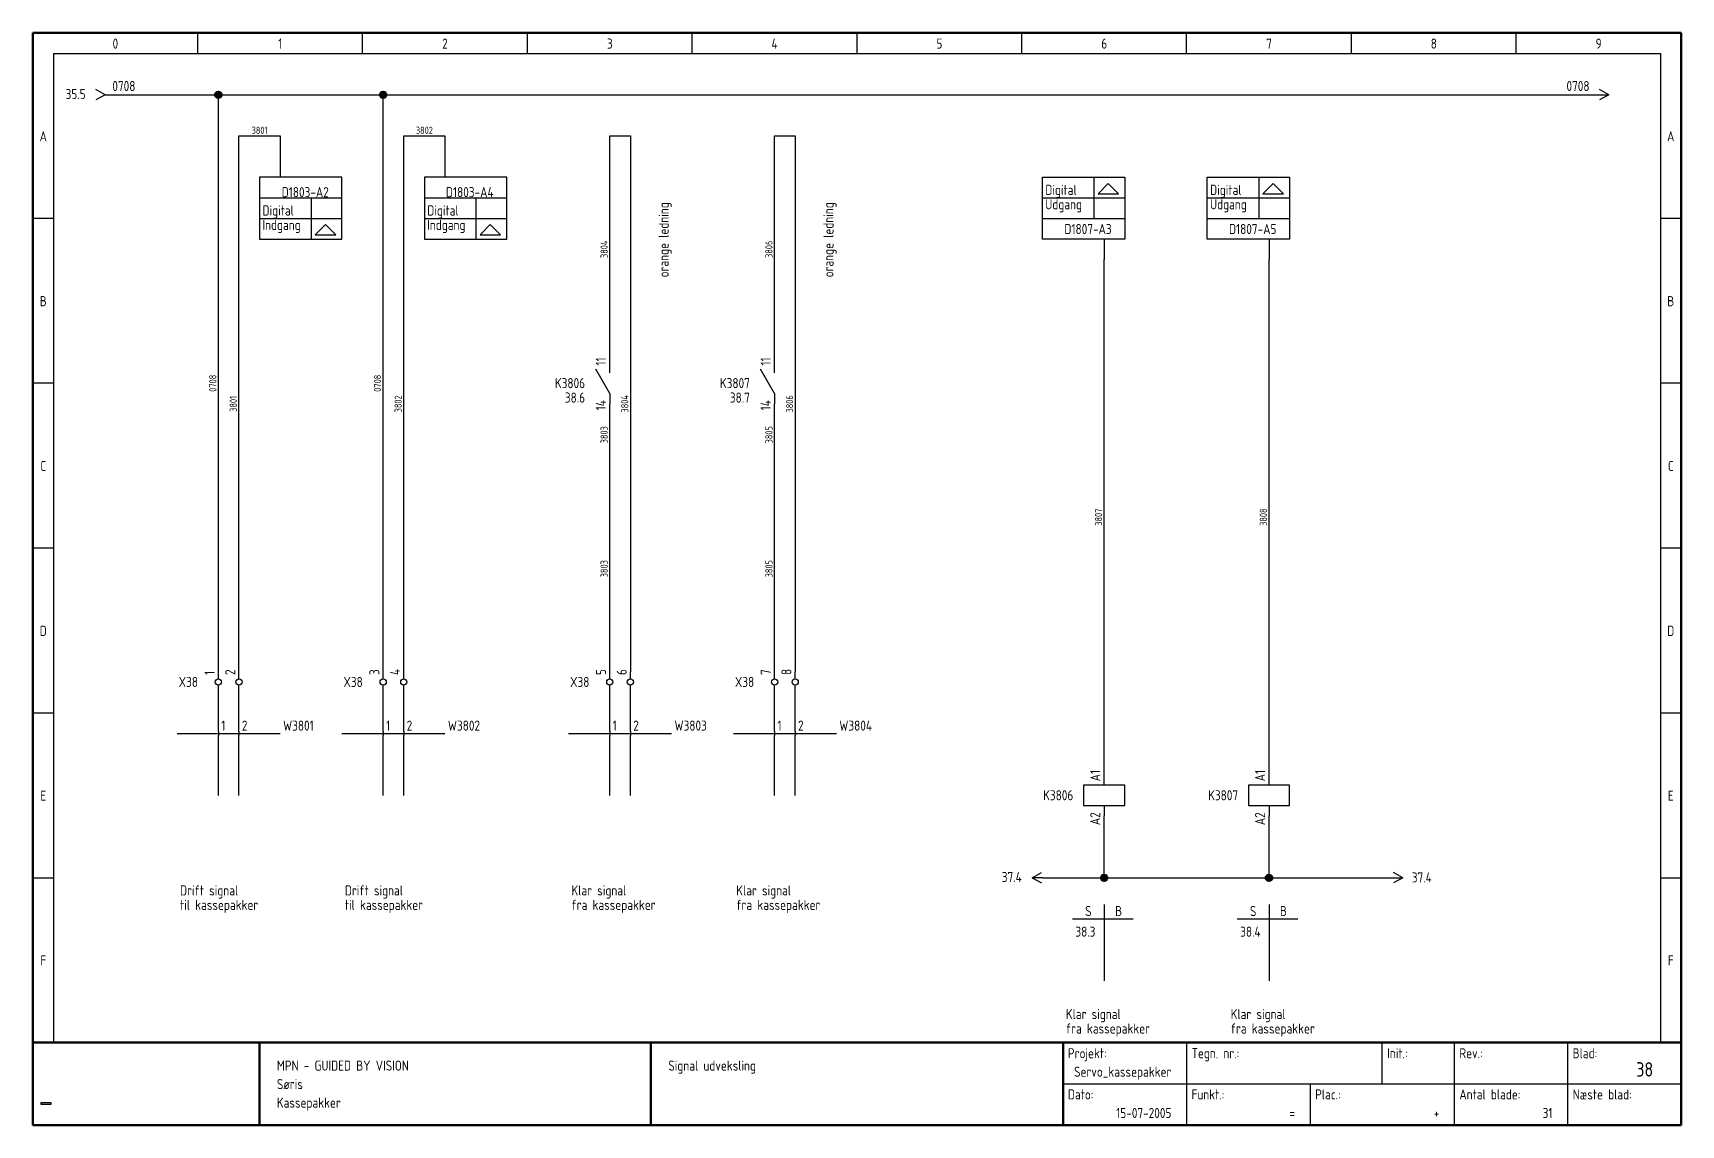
# Model space of a CAD drawing. Header units: millimetres. Extents: x 10 to 410, y 10 to 275.
import ezdxf
from ezdxf.enums import TextEntityAlignment as Align

# ---------------------------------------------------------------- set-up
doc = ezdxf.new("R2010")
doc.units = ezdxf.units.MM
doc.linetypes.add('Caddy_Solid', pattern=[0])
doc.layers.add('2', color=7, linetype='Continuous')
doc.styles.add('Caddy_Vectorfont1p', font='isocp___.ttf', dxfattribs={"width": 0.9})
picture_1 = doc.add_image_def('image1.bmp', size_in_pixel=(51, 10))

# ---------------------------------------------------------------- blocks, each defined once
blk = doc.blocks.new('Blk1')
at = {"linetype": 'Caddy_Solid', "lineweight": 50}
for p, q in [((10, 10), (10, 275)), ((10, 275), (410, 275)), ((410, 275), (410, 10)), ((10, 30), (410, 30)), ((65, 30), (65, 10)), ((160, 30), (160, 10)), ((260, 30), (260, 10)), ((410, 10), (10, 10))]:
    blk.add_line(p, q, dxfattribs=at)
at = {"linetype": 'Caddy_Solid', "lineweight": 25}
for p, q in [((50, 270), (50, 275)), ((90, 270), (90, 275)), ((130, 270), (130, 275)), ((170, 270), (170, 275)), ((210, 270), (210, 275)), ((250, 270), (250, 275)), ((290, 270), (290, 275)), ((330, 270), (330, 275)), ((370, 270), (370, 275)), ((15, 270), (15, 30)), ((15, 270), (405, 270)), ((405, 270), (405, 30)), ((15, 230), (10, 230)), ((410, 230), (405, 230)), ((15, 190), (10, 190)), ((410, 190), (405, 190)), ((15, 150), (10, 150)), ((410, 150), (405, 150)), ((10, 110), (15, 110)), ((405, 110), (410, 110)), ((10, 70), (15, 70)), ((405, 70), (410, 70)), ((10, 30), (15, 30)), ((290, 30), (290, 10)), ((337.5, 20), (337.5, 30)), ((355, 20), (355, 30)), ((382.5, 20), (382.5, 30)), ((405, 30), (410, 30)), ((260, 20), (410, 20)), ((320, 20), (320, 10)), ((355, 10), (355, 20)), ((382.5, 10), (382.5, 20))]:
    blk.add_line(p, q, dxfattribs=at)
at = {"lineweight": 25, "style": 'Caddy_Vectorfont1p', "width": 0.9}
for s, p in [('0', (30, 271.2)), ('1', (70, 271.2)), ('2', (110, 271.2)), ('3', (150, 271.2)), ('4', (190, 271.2)), ('5', (230, 271.2)), ('6', (270, 271.2)), ('7', (310, 271.2)), ('8', (350, 271.2)), ('9', (390, 271.2)), ('A', (12.5, 248.7)), ('A', (407.5, 248.7)), ('B', (12.5, 208.7)), ('B', (407.5, 208.7)), ('C', (12.5, 168.7)), ('C', (407.5, 168.7)), ('D', (12.5, 128.7)), ('D', (407.5, 128.7)), ('E', (12.5, 88.7)), ('E', (407.5, 88.7)), ('F', (12.5, 48.7)), ('F', (407.5, 48.7))]:
    blk.add_text(s, height=2.45, dxfattribs=at).set_placement(p, align=Align.CENTER)
for s, p in [('Projekt:', (261.2, 26.2)), ('Tegn. nr.:', (291.2, 26.2)), ('Init.:', (338.7, 26.2)), ('Rev.:', (356.2, 26.2)), ('Blad:', (383.7, 26.2)), ('MPN - GUIDED BY VISION', (69.2, 23.2)), ('Signal udveksling', (164.2, 23.2)), ('Søris', (69.2, 18.7)), ('Kassepakker', (69.2, 14.2)), ('Dato:', (261.2, 16.2)), ('Funkt.:', (291.2, 16.2)), ('Plac.:', (321.2, 16.2)), ('Antal blade:', (356.2, 16.2)), ('Næste blad:', (383.7, 16.2))]:
    blk.add_text(s, height=2.45, dxfattribs=at).set_placement(p)
for s, p in [('Servo_kassepakker', (286.3, 21.7)), ('15-07-2005', (286.3, 11.7)), ('=', (316.3, 11.7)), ('+', (351.3, 11.7)), ('31', (378.8, 11.7))]:
    blk.add_text(s, height=2.45, dxfattribs=at).set_placement(p, align=Align.RIGHT)
at = {"lineweight": 35, "style": 'Caddy_Vectorfont1p', "width": 0.9}
blk.add_text('38', height=3.5, dxfattribs=at).set_placement((403.25, 21.75), align=Align.RIGHT)
image = blk.add_image(picture_1, insert=(12, 15), size_in_units=(2.32, 0.484))
blk = doc.blocks.new('Blk2')
at = {"linetype": 'Caddy_Solid', "lineweight": 25}
for q in [(25.25, 261.25), (25.25, 258.75)]:
    blk.add_line((27.5, 260), q, dxfattribs=at)
at = {"lineweight": 25, "style": 'Caddy_Vectorfont1p', "width": 0.9, "flags": 1}
for tag, p in [('$TAG140020', (29.27, 267.9)), ('$TAG140050', (29.27, 264.4))]:
    blk.add_attdef(tag, p, '', height=2.45, dxfattribs=at)
at = {"lineweight": 25, "style": 'Caddy_Vectorfont1p', "width": 0.9}
blk.add_attdef('$TAG160500', text='', height=2.45, dxfattribs=at).set_placement((22.78, 258.95), align=Align.RIGHT)
blk.add_attdef('$TAG160010', (29.27, 260.9), '', height=2.45, dxfattribs=at)
blk = doc.blocks.new('Blk3')
at = {"linetype": 'Caddy_Solid', "lineweight": 25}
for q in [(390.25, 261.25), (390.25, 258.75)]:
    blk.add_line((392.5, 260), q, dxfattribs=at)
at = {"lineweight": 25, "style": 'Caddy_Vectorfont1p', "width": 0.9, "flags": 1}
for tag, p in [('$TAG140020', (387.79, 267.9)), ('$TAG140050', (387.79, 264.4))]:
    blk.add_attdef(tag, text='', height=2.45, dxfattribs=at).set_placement(p, align=Align.RIGHT)
at = {"lineweight": 25, "style": 'Caddy_Vectorfont1p', "width": 0.9}
blk.add_attdef('$TAG160010', text='', height=2.45, dxfattribs=at).set_placement((387.79, 260.9), align=Align.RIGHT)
blk.add_attdef('$TAG160500', (393.37, 258.95), '', height=2.45, dxfattribs=at)
blk = doc.blocks.new('Blk4')
at = {"linetype": 'Caddy_Solid', "lineweight": 25}
for p, q in [((150, 187.5), (146.58, 193.42)), ((150, 192.5), (150, 195)), ((150, 187.5), (150, 185))]:
    blk.add_line(p, q, dxfattribs=at)
at = {"lineweight": 25, "style": 'Caddy_Vectorfont1p', "width": 0.9}
blk.add_attdef('$TAG175000_00', (149.05, 194.3), '', height=2.45, rotation=90, dxfattribs=at)
for tag, p in [('$TAG160010', (144, 188.8)), ('$TAG160500', (144, 185.3))]:
    blk.add_attdef(tag, text='', height=2.45, dxfattribs=at).set_placement(p, align=Align.RIGHT)
blk.add_attdef('$TAG175000_01', text='', height=2.45, rotation=90, dxfattribs=at).set_placement((149.05, 185.9), align=Align.RIGHT)
blk = doc.blocks.new('Blk5')
at = {"linetype": 'Caddy_Solid', "lineweight": 25}
for p, q in [((275, 92.5), (265, 92.5)), ((265, 92.5), (265, 87.5)), ((270, 92.5), (270, 95)), ((275, 87.5), (275, 92.5)), ((265, 87.5), (275, 87.5)), ((270, 87.5), (270, 85))]:
    blk.add_line(p, q, dxfattribs=at)
at = {"lineweight": 25, "style": 'Caddy_Vectorfont1p', "width": 0.9}
blk.add_attdef('$TAG175000_00', (269.05, 93.4), '', height=2.45, rotation=90, dxfattribs=at)
for tag, p in [('$TAG160010', (262.5, 88.8)), ('$TAG160030', (262.5, 85.3))]:
    blk.add_attdef(tag, text='', height=2.45, dxfattribs=at).set_placement(p, align=Align.RIGHT)
at = {"lineweight": 25, "style": 'Caddy_Vectorfont1p', "width": 0.9, "flags": 1}
blk.add_attdef('$TAG160040', text='', height=2.45, dxfattribs=at).set_placement((262.5, 81.8), align=Align.RIGHT)
at = {"lineweight": 25, "style": 'Caddy_Vectorfont1p', "width": 0.9}
blk.add_attdef('$TAG175000_01', text='', height=2.45, rotation=90, dxfattribs=at).set_placement((269.05, 85.9), align=Align.RIGHT)
blk = doc.blocks.new('Blk7')
at = {"linetype": 'Caddy_Solid', "lineweight": 25}
for p, q in [((85, 240), (65, 240)), ((65, 240), (65, 225)), ((85, 225), (85, 240)), ((65, 225), (85, 225))]:
    blk.add_line(p, q, dxfattribs=at)
blk = doc.blocks.new('Blk8')
at = {"linetype": 'Caddy_Solid', "lineweight": 25}
blk.add_line((70, 245), (70, 240), dxfattribs=at)
blk = doc.blocks.new('Blk6')
at = {"linetype": 'Caddy_Solid', "lineweight": 25}
for p, q in [((65, 235), (85, 235)), ((77.5, 235), (77.5, 225)), ((65, 230), (85, 230)), ((81, 228.5), (78.5, 226)), ((83.5, 226), (81, 228.5)), ((78.5, 226), (83.5, 226))]:
    blk.add_line(p, q, dxfattribs=at)
for name in ['Blk8', 'Blk7']:
    blk.add_blockref(name, (0, 0, 1))
at = {"lineweight": 25, "style": 'Caddy_Vectorfont1p', "width": 0.9}
for s, p in [('Digital', (65.7, 230.7)), ('Indgang', (65.7, 227.2))]:
    blk.add_text(s, height=2.45, dxfattribs=at).set_placement(p)
blk.add_attdef('$TAG175000_00', (69.05, 243.4), '', height=2.45, rotation=90, dxfattribs=at)
for tag, p in [('$TAG160030', (66.8, 239.7)), ('$TAG160040', (66.8, 236.2)), ('$TAG175100', (81.8, 235.15)), ('$TAG175120', (64.3, 226.15)), ('$TAG175110', (64.3, 229.15)), ('$TAG160500', (64.3, 222.65))]:
    blk.add_attdef(tag, text='', height=2.45, dxfattribs=at).set_placement(p, align=Align.RIGHT)
at = {"lineweight": 25, "style": 'Caddy_Vectorfont1p', "width": 0.9, "flags": 1}
blk.add_attdef('$TAG160010', text='', height=2.45, dxfattribs=at).set_placement((60.96, 234.52), align=Align.RIGHT)
blk = doc.blocks.new('Blk10')
at = {"linetype": 'Caddy_Solid', "lineweight": 25}
for p, q in [((255, 240), (275, 240)), ((255, 225), (255, 240)), ((275, 240), (275, 225)), ((275, 225), (255, 225))]:
    blk.add_line(p, q, dxfattribs=at)
blk = doc.blocks.new('Blk9')
at = {"linetype": 'Caddy_Solid', "lineweight": 25}
for p, q in [((267.5, 240), (267.5, 230)), ((271, 238.5), (268.5, 236)), ((268.5, 236), (273.5, 236)), ((273.5, 236), (271, 238.5)), ((255, 235), (275, 235)), ((255, 230), (275, 230)), ((270, 225), (270, 220))]:
    blk.add_line(p, q, dxfattribs=at)
blk.add_blockref('Blk10', (0, 0, 1))
at = {"lineweight": 25, "style": 'Caddy_Vectorfont1p', "width": 0.9}
for s, p in [('Digital', (255.7, 235.7)), ('Udgang', (255.7, 232.2))]:
    blk.add_text(s, height=2.45, dxfattribs=at).set_placement(p)
at = {"lineweight": 25, "style": 'Caddy_Vectorfont1p', "width": 0.9, "flags": 1}
blk.add_attdef('$TAG160010', text='', height=2.45, dxfattribs=at).set_placement((248.46, 230.55), align=Align.RIGHT)
at = {"lineweight": 25, "style": 'Caddy_Vectorfont1p', "width": 0.9}
for tag, p in [('$TAG175100', (271.8, 226.2)), ('$TAG175110', (251.8, 223.7)), ('$TAG175120', (251.8, 220.2)), ('$TAG160500', (248.46, 216.55))]:
    blk.add_attdef(tag, text='', height=2.45, dxfattribs=at).set_placement(p, align=Align.RIGHT)
blk.add_attdef('$TAG175000_00', text='', height=2.45, rotation=90, dxfattribs=at).set_placement((269.05, 220.9), align=Align.RIGHT)
blk = doc.blocks.new('Blk11')
at = {"linetype": 'Caddy_Solid', "lineweight": 25}
for p, q in [((55, 118.25), (55, 120)), ((55, 115), (55, 116.75))]:
    blk.add_line(p, q, dxfattribs=at)
blk.add_circle((55, 117.5), 0.75, dxfattribs=at)
at = {"lineweight": 25, "style": 'Caddy_Vectorfont1p', "width": 0.9, "flags": 1}
blk.add_attdef('$TAG160410', (57.6, 119.2), '', height=2.45, rotation=90, dxfattribs=at)
at = {"layer": '2', "lineweight": 25, "style": 'Caddy_Vectorfont1p', "width": 0.9}
blk.add_attdef('$TAG160400', (54.1, 119.2), '', height=2.45, rotation=90, dxfattribs=at)
at = {"layer": '2', "lineweight": 25, "style": 'Caddy_Vectorfont1p', "width": 0.9, "flags": 1}
for tag, p in [('$TAG140020', (50.05, 123.3)), ('$TAG140050', (50.05, 119.8)), ('$TAG160030', (50.05, 112.8)), ('$TAG160040', (50.05, 107.8))]:
    blk.add_attdef(tag, text='', height=2.45, dxfattribs=at).set_placement(p, align=Align.RIGHT)
at = {"layer": '2', "lineweight": 25, "style": 'Caddy_Vectorfont1p', "width": 0.9}
blk.add_attdef('$TAG160010', text='', height=2.45, dxfattribs=at).set_placement((50.05, 116.3), align=Align.RIGHT)
blk = doc.blocks.new('Blk12')
at = {"linetype": 'Caddy_Solid', "lineweight": 25}
for p, q in [((150, 118.25), (150, 120)), ((150, 115), (150, 116.75))]:
    blk.add_line(p, q, dxfattribs=at)
blk.add_circle((150, 117.5), 0.75, dxfattribs=at)
at = {"lineweight": 25, "style": 'Caddy_Vectorfont1p', "width": 0.9, "flags": 1}
blk.add_attdef('$TAG160410', (152.6, 119.2), '', height=2.45, rotation=90, dxfattribs=at)
at = {"layer": '2', "lineweight": 25, "style": 'Caddy_Vectorfont1p', "width": 0.9}
blk.add_attdef('$TAG160400', (149.1, 119.2), '', height=2.45, rotation=90, dxfattribs=at)
at = {"layer": '2', "lineweight": 25, "style": 'Caddy_Vectorfont1p', "width": 0.9, "flags": 1}
for tag, p in [('$TAG140020', (145.05, 123.3)), ('$TAG140050', (145.05, 119.8)), ('$TAG160030', (145.05, 112.8)), ('$TAG160040', (145.05, 107.8))]:
    blk.add_attdef(tag, text='', height=2.45, dxfattribs=at).set_placement(p, align=Align.RIGHT)
at = {"layer": '2', "lineweight": 25, "style": 'Caddy_Vectorfont1p', "width": 0.9}
blk.add_attdef('$TAG160010', text='', height=2.45, dxfattribs=at).set_placement((145.05, 116.3), align=Align.RIGHT)
blk = doc.blocks.new('Blk13')
at = {"linetype": 'Caddy_Solid', "lineweight": 25}
for p, q in [((60, 118.25), (60, 120)), ((60, 115), (60, 116.75))]:
    blk.add_line(p, q, dxfattribs=at)
blk.add_circle((60, 117.5), 0.75, dxfattribs=at)
at = {"lineweight": 25, "style": 'Caddy_Vectorfont1p', "width": 0.9, "flags": 1}
blk.add_attdef('$TAG160410', (62.6, 119.2), '', height=2.45, rotation=90, dxfattribs=at)
at = {"layer": '2', "lineweight": 25, "style": 'Caddy_Vectorfont1p', "width": 0.9}
blk.add_attdef('$TAG160400', (59.1, 119.2), '', height=2.45, rotation=90, dxfattribs=at)
at = {"layer": '2', "lineweight": 25, "style": 'Caddy_Vectorfont1p', "width": 0.9, "flags": 1}
for tag, p in [('$TAG140020', (55.05, 123.3)), ('$TAG140050', (55.05, 119.8)), ('$TAG160010', (55.05, 116.3)), ('$TAG160030', (55.05, 112.8)), ('$TAG160040', (55.05, 107.8))]:
    blk.add_attdef(tag, text='', height=2.45, dxfattribs=at).set_placement(p, align=Align.RIGHT)
blk = doc.blocks.new('Blk14')
at = {"linetype": 'Caddy_Solid', "lineweight": 25}
for p, q in [((155, 118.25), (155, 120)), ((155, 115), (155, 116.75))]:
    blk.add_line(p, q, dxfattribs=at)
blk.add_circle((155, 117.5), 0.75, dxfattribs=at)
at = {"lineweight": 25, "style": 'Caddy_Vectorfont1p', "width": 0.9, "flags": 1}
blk.add_attdef('$TAG160410', (157.6, 119.2), '', height=2.45, rotation=90, dxfattribs=at)
at = {"layer": '2', "lineweight": 25, "style": 'Caddy_Vectorfont1p', "width": 0.9}
blk.add_attdef('$TAG160400', (154.1, 119.2), '', height=2.45, rotation=90, dxfattribs=at)
at = {"layer": '2', "lineweight": 25, "style": 'Caddy_Vectorfont1p', "width": 0.9, "flags": 1}
for tag, p in [('$TAG140020', (150.05, 123.3)), ('$TAG140050', (150.05, 119.8)), ('$TAG160010', (150.05, 116.3)), ('$TAG160030', (150.05, 112.8)), ('$TAG160040', (150.05, 107.8))]:
    blk.add_attdef(tag, text='', height=2.45, dxfattribs=at).set_placement(p, align=Align.RIGHT)
blk = doc.blocks.new('Blk15')
at = {"linetype": 'Caddy_Solid', "lineweight": 25}
for p, q in [((340, 70), (342.5, 70)), ((342.5, 70), (340.25, 71.25)), ((342.5, 70), (340.25, 68.75))]:
    blk.add_line(p, q, dxfattribs=at)
at = {"lineweight": 25, "style": 'Caddy_Vectorfont1p', "width": 0.9, "flags": 1}
blk.add_attdef('$TAG160010', text='', height=2.45, dxfattribs=at).set_placement((337.5, 70.9), align=Align.RIGHT)
at = {"lineweight": 25, "style": 'Caddy_Vectorfont1p', "width": 0.9}
blk.add_attdef('$TAG160500', (344.65, 68.85), '', height=2.45, dxfattribs=at)
blk = doc.blocks.new('Blk16')
at = {"linetype": 'Caddy_Solid', "lineweight": 25}
for p, q in [((252.5, 70), (254.75, 71.25)), ((252.5, 70), (254.75, 68.75)), ((255, 70), (252.5, 70))]:
    blk.add_line(p, q, dxfattribs=at)
at = {"lineweight": 25, "style": 'Caddy_Vectorfont1p', "width": 0.9, "flags": 1}
blk.add_attdef('$TAG160010', (256.6, 70.9), '', height=2.45, dxfattribs=at)
at = {"lineweight": 25, "style": 'Caddy_Vectorfont1p', "width": 0.9}
blk.add_attdef('$TAG160500', text='', height=2.45, dxfattribs=at).set_placement((250, 68.95), align=Align.RIGHT)
blk = doc.blocks.new('Blk17')
at = {"linetype": 'Caddy_Solid', "lineweight": 25}
for p, q in [((315, 92.5), (305, 92.5)), ((305, 92.5), (305, 87.5)), ((310, 92.5), (310, 95)), ((315, 87.5), (315, 92.5)), ((305, 87.5), (315, 87.5)), ((310, 87.5), (310, 85))]:
    blk.add_line(p, q, dxfattribs=at)
at = {"lineweight": 25, "style": 'Caddy_Vectorfont1p', "width": 0.9}
blk.add_attdef('$TAG175000_00', (309.05, 93.4), '', height=2.45, rotation=90, dxfattribs=at)
for tag, p in [('$TAG160010', (302.5, 88.8)), ('$TAG160030', (302.5, 85.3))]:
    blk.add_attdef(tag, text='', height=2.45, dxfattribs=at).set_placement(p, align=Align.RIGHT)
at = {"lineweight": 25, "style": 'Caddy_Vectorfont1p', "width": 0.9, "flags": 1}
blk.add_attdef('$TAG160040', text='', height=2.45, dxfattribs=at).set_placement((302.5, 81.8), align=Align.RIGHT)
at = {"lineweight": 25, "style": 'Caddy_Vectorfont1p', "width": 0.9}
blk.add_attdef('$TAG175000_01', text='', height=2.45, rotation=90, dxfattribs=at).set_placement((309.05, 85.9), align=Align.RIGHT)
blk = doc.blocks.new('Blk19')
at = {"linetype": 'Caddy_Solid', "lineweight": 25}
for p, q in [((295, 240), (315, 240)), ((295, 225), (295, 240)), ((315, 240), (315, 225)), ((315, 225), (295, 225))]:
    blk.add_line(p, q, dxfattribs=at)
blk = doc.blocks.new('Blk18')
at = {"linetype": 'Caddy_Solid', "lineweight": 25}
for p, q in [((307.5, 240), (307.5, 230)), ((311, 238.5), (308.5, 236)), ((308.5, 236), (313.5, 236)), ((313.5, 236), (311, 238.5)), ((295, 235), (315, 235)), ((295, 230), (315, 230)), ((310, 225), (310, 220))]:
    blk.add_line(p, q, dxfattribs=at)
blk.add_blockref('Blk19', (0, 0, 1))
at = {"lineweight": 25, "style": 'Caddy_Vectorfont1p', "width": 0.9}
for s, p in [('Digital', (295.7, 235.7)), ('Udgang', (295.7, 232.2))]:
    blk.add_text(s, height=2.45, dxfattribs=at).set_placement(p)
at = {"lineweight": 25, "style": 'Caddy_Vectorfont1p', "width": 0.9, "flags": 1}
blk.add_attdef('$TAG160010', text='', height=2.45, dxfattribs=at).set_placement((288.46, 230.55), align=Align.RIGHT)
at = {"lineweight": 25, "style": 'Caddy_Vectorfont1p', "width": 0.9}
for tag, p in [('$TAG175100', (311.8, 226.2)), ('$TAG175110', (291.8, 223.7)), ('$TAG175120', (291.8, 220.2)), ('$TAG160500', (288.46, 216.55))]:
    blk.add_attdef(tag, text='', height=2.45, dxfattribs=at).set_placement(p, align=Align.RIGHT)
blk.add_attdef('$TAG175000_00', text='', height=2.45, rotation=90, dxfattribs=at).set_placement((309.05, 220.9), align=Align.RIGHT)
blk = doc.blocks.new('Blk21')
at = {"linetype": 'Caddy_Solid', "lineweight": 25}
for p, q in [((125, 240), (105, 240)), ((105, 240), (105, 225)), ((125, 225), (125, 240)), ((105, 225), (125, 225))]:
    blk.add_line(p, q, dxfattribs=at)
blk = doc.blocks.new('Blk22')
at = {"linetype": 'Caddy_Solid', "lineweight": 25}
blk.add_line((110, 245), (110, 240), dxfattribs=at)
blk = doc.blocks.new('Blk20')
at = {"linetype": 'Caddy_Solid', "lineweight": 25}
for p, q in [((105, 235), (125, 235)), ((117.5, 235), (117.5, 225)), ((105, 230), (125, 230)), ((121, 228.5), (118.5, 226)), ((123.5, 226), (121, 228.5)), ((118.5, 226), (123.5, 226))]:
    blk.add_line(p, q, dxfattribs=at)
for name in ['Blk22', 'Blk21']:
    blk.add_blockref(name, (0, 0, 1))
at = {"lineweight": 25, "style": 'Caddy_Vectorfont1p', "width": 0.9}
for s, p in [('Digital', (105.7, 230.7)), ('Indgang', (105.7, 227.2))]:
    blk.add_text(s, height=2.45, dxfattribs=at).set_placement(p)
blk.add_attdef('$TAG175000_00', (109.05, 243.4), '', height=2.45, rotation=90, dxfattribs=at)
for tag, p in [('$TAG160030', (106.8, 239.7)), ('$TAG160040', (106.8, 236.2)), ('$TAG175100', (121.8, 235.15)), ('$TAG175120', (104.3, 226.15)), ('$TAG175110', (104.3, 229.15)), ('$TAG160500', (104.3, 222.65))]:
    blk.add_attdef(tag, text='', height=2.45, dxfattribs=at).set_placement(p, align=Align.RIGHT)
at = {"lineweight": 25, "style": 'Caddy_Vectorfont1p', "width": 0.9, "flags": 1}
blk.add_attdef('$TAG160010', text='', height=2.45, dxfattribs=at).set_placement((100.96, 234.52), align=Align.RIGHT)
blk = doc.blocks.new('Blk23')
at = {"linetype": 'Caddy_Solid', "lineweight": 25}
for p, q in [((95, 118.25), (95, 120)), ((95, 115), (95, 116.75))]:
    blk.add_line(p, q, dxfattribs=at)
blk.add_circle((95, 117.5), 0.75, dxfattribs=at)
at = {"lineweight": 25, "style": 'Caddy_Vectorfont1p', "width": 0.9, "flags": 1}
blk.add_attdef('$TAG160410', (97.6, 119.2), '', height=2.45, rotation=90, dxfattribs=at)
at = {"layer": '2', "lineweight": 25, "style": 'Caddy_Vectorfont1p', "width": 0.9}
blk.add_attdef('$TAG160400', (94.1, 119.2), '', height=2.45, rotation=90, dxfattribs=at)
at = {"layer": '2', "lineweight": 25, "style": 'Caddy_Vectorfont1p', "width": 0.9, "flags": 1}
for tag, p in [('$TAG140020', (90.05, 123.3)), ('$TAG140050', (90.05, 119.8)), ('$TAG160030', (90.05, 112.8)), ('$TAG160040', (90.05, 107.8))]:
    blk.add_attdef(tag, text='', height=2.45, dxfattribs=at).set_placement(p, align=Align.RIGHT)
at = {"layer": '2', "lineweight": 25, "style": 'Caddy_Vectorfont1p', "width": 0.9}
blk.add_attdef('$TAG160010', text='', height=2.45, dxfattribs=at).set_placement((90.05, 116.3), align=Align.RIGHT)
blk = doc.blocks.new('Blk24')
at = {"linetype": 'Caddy_Solid', "lineweight": 25}
for p, q in [((100, 118.25), (100, 120)), ((100, 115), (100, 116.75))]:
    blk.add_line(p, q, dxfattribs=at)
blk.add_circle((100, 117.5), 0.75, dxfattribs=at)
at = {"lineweight": 25, "style": 'Caddy_Vectorfont1p', "width": 0.9, "flags": 1}
blk.add_attdef('$TAG160410', (102.6, 119.2), '', height=2.45, rotation=90, dxfattribs=at)
at = {"layer": '2', "lineweight": 25, "style": 'Caddy_Vectorfont1p', "width": 0.9}
blk.add_attdef('$TAG160400', (99.1, 119.2), '', height=2.45, rotation=90, dxfattribs=at)
at = {"layer": '2', "lineweight": 25, "style": 'Caddy_Vectorfont1p', "width": 0.9, "flags": 1}
for tag, p in [('$TAG140020', (95.05, 123.3)), ('$TAG140050', (95.05, 119.8)), ('$TAG160010', (95.05, 116.3)), ('$TAG160030', (95.05, 112.8)), ('$TAG160040', (95.05, 107.8))]:
    blk.add_attdef(tag, text='', height=2.45, dxfattribs=at).set_placement(p, align=Align.RIGHT)
blk = doc.blocks.new('Blk25')
at = {"linetype": 'Caddy_Solid', "lineweight": 25}
for p, q in [((190, 187.5), (186.58, 193.42)), ((190, 192.5), (190, 195)), ((190, 187.5), (190, 185))]:
    blk.add_line(p, q, dxfattribs=at)
at = {"lineweight": 25, "style": 'Caddy_Vectorfont1p', "width": 0.9}
blk.add_attdef('$TAG175000_00', (189.05, 194.3), '', height=2.45, rotation=90, dxfattribs=at)
for tag, p in [('$TAG160010', (184, 188.8)), ('$TAG160500', (184, 185.3))]:
    blk.add_attdef(tag, text='', height=2.45, dxfattribs=at).set_placement(p, align=Align.RIGHT)
blk.add_attdef('$TAG175000_01', text='', height=2.45, rotation=90, dxfattribs=at).set_placement((189.05, 185.9), align=Align.RIGHT)
blk = doc.blocks.new('Blk26')
at = {"linetype": 'Caddy_Solid', "lineweight": 25}
for p, q in [((190, 118.25), (190, 120)), ((190, 115), (190, 116.75))]:
    blk.add_line(p, q, dxfattribs=at)
blk.add_circle((190, 117.5), 0.75, dxfattribs=at)
at = {"lineweight": 25, "style": 'Caddy_Vectorfont1p', "width": 0.9, "flags": 1}
blk.add_attdef('$TAG160410', (192.6, 119.2), '', height=2.45, rotation=90, dxfattribs=at)
at = {"layer": '2', "lineweight": 25, "style": 'Caddy_Vectorfont1p', "width": 0.9}
blk.add_attdef('$TAG160400', (189.1, 119.2), '', height=2.45, rotation=90, dxfattribs=at)
at = {"layer": '2', "lineweight": 25, "style": 'Caddy_Vectorfont1p', "width": 0.9, "flags": 1}
for tag, p in [('$TAG140020', (185.05, 123.3)), ('$TAG140050', (185.05, 119.8)), ('$TAG160030', (185.05, 112.8)), ('$TAG160040', (185.05, 107.8))]:
    blk.add_attdef(tag, text='', height=2.45, dxfattribs=at).set_placement(p, align=Align.RIGHT)
at = {"layer": '2', "lineweight": 25, "style": 'Caddy_Vectorfont1p', "width": 0.9}
blk.add_attdef('$TAG160010', text='', height=2.45, dxfattribs=at).set_placement((185.05, 116.3), align=Align.RIGHT)
blk = doc.blocks.new('Blk27')
at = {"linetype": 'Caddy_Solid', "lineweight": 25}
for p, q in [((195, 118.25), (195, 120)), ((195, 115), (195, 116.75))]:
    blk.add_line(p, q, dxfattribs=at)
blk.add_circle((195, 117.5), 0.75, dxfattribs=at)
at = {"lineweight": 25, "style": 'Caddy_Vectorfont1p', "width": 0.9, "flags": 1}
blk.add_attdef('$TAG160410', (197.6, 119.2), '', height=2.45, rotation=90, dxfattribs=at)
at = {"layer": '2', "lineweight": 25, "style": 'Caddy_Vectorfont1p', "width": 0.9}
blk.add_attdef('$TAG160400', (194.1, 119.2), '', height=2.45, rotation=90, dxfattribs=at)
at = {"layer": '2', "lineweight": 25, "style": 'Caddy_Vectorfont1p', "width": 0.9, "flags": 1}
for tag, p in [('$TAG140020', (190.05, 123.3)), ('$TAG140050', (190.05, 119.8)), ('$TAG160010', (190.05, 116.3)), ('$TAG160030', (190.05, 112.8)), ('$TAG160040', (190.05, 107.8))]:
    blk.add_attdef(tag, text='', height=2.45, dxfattribs=at).set_placement(p, align=Align.RIGHT)
blk = doc.blocks.new('Blk28')
at = {"linetype": 'Caddy_Solid', "lineweight": 25}
blk.add_line((55, 105.5), (55, 104.5), dxfattribs=at)
at = {"lineweight": 25, "style": 'Caddy_Vectorfont1p', "width": 0.9}
blk.add_attdef('$TAG160210', (55.7, 105.7), '', height=2.45, dxfattribs=at)
at = {"lineweight": 25, "style": 'Caddy_Vectorfont1p', "width": 0.9, "flags": 1}
for tag, p in [('$TAG160010', (70.7, 105.7)), ('$TAG160220', (55.7, 100.7)), ('$TAG160030', (70.7, 100.7)), ('$TAG160230', (55.7, 95.7)), ('$TAG160200', (70.7, 95.7)), ('$TAG160040', (70.7, 90.7)), ('$TAG160101', (70.7, 85.7))]:
    blk.add_attdef(tag, p, '', height=2.45, dxfattribs=at)
blk = doc.blocks.new('Blk29')
at = {"linetype": 'Caddy_Solid', "lineweight": 25}
blk.add_line((60, 105.5), (60, 104.5), dxfattribs=at)
at = {"lineweight": 25, "style": 'Caddy_Vectorfont1p', "width": 0.9}
for tag, p in [('$TAG160210', (60.7, 105.7)), ('$TAG160010', (70.7, 105.7)), ('$TAG160030', (70.7, 100.7)), ('$TAG160200', (70.7, 95.7))]:
    blk.add_attdef(tag, p, '', height=2.45, dxfattribs=at)
at = {"lineweight": 25, "style": 'Caddy_Vectorfont1p', "width": 0.9, "flags": 1}
for tag, p in [('$TAG160220', (60.7, 100.7)), ('$TAG160230', (60.7, 95.7)), ('$TAG160040', (70.7, 90.7)), ('$TAG160101', (70.7, 85.7))]:
    blk.add_attdef(tag, p, '', height=2.45, dxfattribs=at)
blk = doc.blocks.new('Blk30')
at = {"linetype": 'Caddy_Solid', "lineweight": 25}
blk.add_line((95, 105.5), (95, 104.5), dxfattribs=at)
at = {"lineweight": 25, "style": 'Caddy_Vectorfont1p', "width": 0.9}
blk.add_attdef('$TAG160210', (95.7, 105.7), '', height=2.45, dxfattribs=at)
at = {"lineweight": 25, "style": 'Caddy_Vectorfont1p', "width": 0.9, "flags": 1}
for tag, p in [('$TAG160010', (110.7, 105.7)), ('$TAG160220', (95.7, 100.7)), ('$TAG160030', (110.7, 100.7)), ('$TAG160230', (95.7, 95.7)), ('$TAG160200', (110.7, 95.7)), ('$TAG160040', (110.7, 90.7)), ('$TAG160101', (110.7, 85.7))]:
    blk.add_attdef(tag, p, '', height=2.45, dxfattribs=at)
blk = doc.blocks.new('Blk31')
at = {"linetype": 'Caddy_Solid', "lineweight": 25}
blk.add_line((100, 105.5), (100, 104.5), dxfattribs=at)
at = {"lineweight": 25, "style": 'Caddy_Vectorfont1p', "width": 0.9}
for tag, p in [('$TAG160210', (100.7, 105.7)), ('$TAG160010', (110.7, 105.7)), ('$TAG160030', (110.7, 100.7)), ('$TAG160200', (110.7, 95.7))]:
    blk.add_attdef(tag, p, '', height=2.45, dxfattribs=at)
at = {"lineweight": 25, "style": 'Caddy_Vectorfont1p', "width": 0.9, "flags": 1}
for tag, p in [('$TAG160220', (100.7, 100.7)), ('$TAG160230', (100.7, 95.7)), ('$TAG160040', (110.7, 90.7)), ('$TAG160101', (110.7, 85.7))]:
    blk.add_attdef(tag, p, '', height=2.45, dxfattribs=at)
blk = doc.blocks.new('Blk32')
at = {"linetype": 'Caddy_Solid', "lineweight": 25}
blk.add_line((150, 105.5), (150, 104.5), dxfattribs=at)
at = {"lineweight": 25, "style": 'Caddy_Vectorfont1p', "width": 0.9}
blk.add_attdef('$TAG160210', (150.7, 105.7), '', height=2.45, dxfattribs=at)
at = {"lineweight": 25, "style": 'Caddy_Vectorfont1p', "width": 0.9, "flags": 1}
for tag, p in [('$TAG160010', (165.7, 105.7)), ('$TAG160220', (150.7, 100.7)), ('$TAG160030', (165.7, 100.7)), ('$TAG160230', (150.7, 95.7)), ('$TAG160200', (165.7, 95.7)), ('$TAG160040', (165.7, 90.7)), ('$TAG160101', (165.7, 85.7))]:
    blk.add_attdef(tag, p, '', height=2.45, dxfattribs=at)
blk = doc.blocks.new('Blk33')
at = {"linetype": 'Caddy_Solid', "lineweight": 25}
blk.add_line((155, 105.5), (155, 104.5), dxfattribs=at)
at = {"lineweight": 25, "style": 'Caddy_Vectorfont1p', "width": 0.9}
for tag, p in [('$TAG160210', (155.7, 105.7)), ('$TAG160010', (165.7, 105.7)), ('$TAG160030', (165.7, 100.7)), ('$TAG160200', (165.7, 95.7))]:
    blk.add_attdef(tag, p, '', height=2.45, dxfattribs=at)
at = {"lineweight": 25, "style": 'Caddy_Vectorfont1p', "width": 0.9, "flags": 1}
for tag, p in [('$TAG160220', (155.7, 100.7)), ('$TAG160230', (155.7, 95.7)), ('$TAG160040', (165.7, 90.7)), ('$TAG160101', (165.7, 85.7))]:
    blk.add_attdef(tag, p, '', height=2.45, dxfattribs=at)
blk = doc.blocks.new('Blk34')
at = {"linetype": 'Caddy_Solid', "lineweight": 25}
blk.add_line((190, 105.5), (190, 104.5), dxfattribs=at)
at = {"lineweight": 25, "style": 'Caddy_Vectorfont1p', "width": 0.9}
blk.add_attdef('$TAG160210', (190.7, 105.7), '', height=2.45, dxfattribs=at)
at = {"lineweight": 25, "style": 'Caddy_Vectorfont1p', "width": 0.9, "flags": 1}
for tag, p in [('$TAG160010', (205.7, 105.7)), ('$TAG160220', (190.7, 100.7)), ('$TAG160030', (205.7, 100.7)), ('$TAG160230', (190.7, 95.7)), ('$TAG160200', (205.7, 95.7)), ('$TAG160040', (205.7, 90.7)), ('$TAG160101', (205.7, 85.7))]:
    blk.add_attdef(tag, p, '', height=2.45, dxfattribs=at)
blk = doc.blocks.new('Blk35')
at = {"linetype": 'Caddy_Solid', "lineweight": 25}
blk.add_line((195, 105.5), (195, 104.5), dxfattribs=at)
at = {"lineweight": 25, "style": 'Caddy_Vectorfont1p', "width": 0.9}
for tag, p in [('$TAG160210', (195.7, 105.7)), ('$TAG160010', (205.7, 105.7)), ('$TAG160030', (205.7, 100.7)), ('$TAG160200', (205.7, 95.7))]:
    blk.add_attdef(tag, p, '', height=2.45, dxfattribs=at)
at = {"lineweight": 25, "style": 'Caddy_Vectorfont1p', "width": 0.9, "flags": 1}
for tag, p in [('$TAG160220', (195.7, 100.7)), ('$TAG160230', (195.7, 95.7)), ('$TAG160040', (205.7, 90.7)), ('$TAG160101', (205.7, 85.7))]:
    blk.add_attdef(tag, p, '', height=2.45, dxfattribs=at)
blk = doc.blocks.new('Blk36')
at = {"linetype": 'Caddy_Solid', "lineweight": 25}
for p, q in [((262.3, 60), (277, 60)), ((270, 63.5), (270, 45))]:
    blk.add_line(p, q, dxfattribs=at)
at = {"lineweight": 25, "style": 'Caddy_Vectorfont1p', "width": 0.9}
for s, p in [('S', (266.15, 60.7)), ('B', (273.5, 60.7))]:
    blk.add_text(s, height=2.45, dxfattribs=at).set_placement(p, align=Align.CENTER)
blk.add_text('38.3', height=2.45, dxfattribs=at).set_placement((263, 55.7))
blk = doc.blocks.new('Blk37')
at = {"linetype": 'Caddy_Solid', "lineweight": 25}
for p, q in [((302.3, 60), (317, 60)), ((310, 63.5), (310, 45))]:
    blk.add_line(p, q, dxfattribs=at)
at = {"lineweight": 25, "style": 'Caddy_Vectorfont1p', "width": 0.9}
for s, p in [('S', (306.15, 60.7)), ('B', (313.5, 60.7))]:
    blk.add_text(s, height=2.45, dxfattribs=at).set_placement(p, align=Align.CENTER)
blk.add_text('38.4', height=2.45, dxfattribs=at).set_placement((303, 55.7))

msp = doc.modelspace()

# ---------------------------------------------------------------- linework, layer by layer
at = {"linetype": 'Caddy_Solid', "lineweight": 25}
for p, q in [((27.5, 260), (55, 260)), ((55, 260), (75, 260)), ((55, 260), (55, 260)), ((55, 120), (55, 260)), ((75, 260), (95, 260)), ((95, 260), (270, 260)), ((95, 120), (95, 260)), ((270, 260), (392.5, 260)), ((60, 120), (60, 250)), ((60, 250), (70, 250)), ((70, 250), (70, 245)), ((100, 120), (100, 250)), ((100, 250), (110, 250)), ((110, 250), (110, 245)), ((150, 195), (150, 250)), ((150, 250), (155, 250)), ((155, 250), (155, 120)), ((190, 195), (190, 250)), ((190, 250), (195, 250)), ((195, 250), (195, 120)), ((270, 95), (270, 220)), ((310, 95), (310, 220)), ((150, 170), (150, 185)), ((190, 170), (190, 185)), ((150, 170), (150, 170)), ((150, 120), (150, 170)), ((190, 170), (190, 170)), ((190, 120), (190, 170)), ((55, 105.5), (55, 115)), ((60, 105.5), (60, 115)), ((95, 105.5), (95, 115)), ((100, 105.5), (100, 115)), ((150, 105.5), (150, 115)), ((155, 105.5), (155, 115)), ((190, 105.5), (190, 115)), ((195, 105.5), (195, 115)), ((45, 105), (70, 105)), ((55, 90), (55, 104.5)), ((60, 90), (60, 104.5)), ((85, 105), (110, 105)), ((95, 90), (95, 104.5)), ((100, 90), (100, 104.5)), ((140, 105), (165, 105)), ((150, 90), (150, 104.5)), ((155, 90), (155, 104.5)), ((180, 105), (205, 105)), ((190, 90), (190, 104.5)), ((195, 90), (195, 104.5)), ((270, 70), (270, 85)), ((310, 70), (310, 85)), ((255, 70), (270, 70)), ((270, 70), (310, 70)), ((310, 70), (340, 70))]:
    msp.add_line(p, q, dxfattribs=at)
at = {"lineweight": 40}
for centre, radius in [((55, 260), 0.8), ((55, 260), 0.6), ((55, 260), 0.4), ((95, 260), 0.8), ((95, 260), 0.6), ((95, 260), 0.4), ((270, 70), 0.8), ((270, 70), 0.6), ((270, 70), 0.4), ((310, 70), 0.8), ((310, 70), 0.6), ((310, 70), 0.4)]:
    msp.add_circle(centre, radius, dxfattribs=at)

# ---------------------------------------------------------------- block references
for name in ['Blk1', 'Blk36', 'Blk37']:
    msp.add_blockref(name, (0, 0, 1))
ref = msp.add_blockref('Blk2', (0, 0, 1))
ref.add_attrib('$TAG160010', '0708', (29.27, 260.9), dxfattribs={"lineweight": 25, "height": 2.45, "style": 'Caddy_Vectorfont1p', "width": 0.9})
ref.add_attrib('$TAG160500', '35.5', dxfattribs={"lineweight": 25, "height": 2.45, "style": 'Caddy_Vectorfont1p', "width": 0.9}).set_placement((22.78, 258.95), align=Align.RIGHT)
ref = msp.add_blockref('Blk3', (0, 0, 1))
ref.add_attrib('$TAG160010', '0708', dxfattribs={"lineweight": 25, "height": 2.45, "style": 'Caddy_Vectorfont1p', "width": 0.9}).set_placement((387.79, 260.9), align=Align.RIGHT)
ref = msp.add_blockref('Blk6', (0, 0, 1))
ref.add_attrib('$TAG175100', 'D1803-A2', dxfattribs={"lineweight": 25, "height": 2.45, "style": 'Caddy_Vectorfont1p', "width": 0.9}).set_placement((81.8, 235.15), align=Align.RIGHT)
ref = msp.add_blockref('Blk20', (0, 0, 1))
ref.add_attrib('$TAG175100', 'D1803-A4', dxfattribs={"lineweight": 25, "height": 2.45, "style": 'Caddy_Vectorfont1p', "width": 0.9}).set_placement((121.8, 235.15), align=Align.RIGHT)
ref = msp.add_blockref('Blk9', (0, 0, 1))
ref.add_attrib('$TAG175100', 'D1807-A3', dxfattribs={"lineweight": 25, "height": 2.45, "style": 'Caddy_Vectorfont1p', "width": 0.9}).set_placement((271.8, 226.2), align=Align.RIGHT)
ref = msp.add_blockref('Blk18', (0, 0, 1))
ref.add_attrib('$TAG175100', 'D1807-A5', dxfattribs={"lineweight": 25, "height": 2.45, "style": 'Caddy_Vectorfont1p', "width": 0.9}).set_placement((311.8, 226.2), align=Align.RIGHT)
ref = msp.add_blockref('Blk4', (0, 0, 1))
ref.add_attrib('$TAG160010', 'K3806', dxfattribs={"lineweight": 25, "height": 2.45, "style": 'Caddy_Vectorfont1p', "width": 0.9}).set_placement((144, 188.8), align=Align.RIGHT)
ref.add_attrib('$TAG160500', '38.6', dxfattribs={"lineweight": 25, "height": 2.45, "style": 'Caddy_Vectorfont1p', "width": 0.9}).set_placement((144, 185.3), align=Align.RIGHT)
ref.add_attrib('$TAG175000_00', '11', (149.05, 194.3), dxfattribs={"lineweight": 25, "height": 2.45, "rotation": 90, "style": 'Caddy_Vectorfont1p', "width": 0.9})
ref.add_attrib('$TAG175000_01', '14', dxfattribs={"lineweight": 25, "height": 2.45, "rotation": 90, "style": 'Caddy_Vectorfont1p', "width": 0.9}).set_placement((149.05, 185.9), align=Align.RIGHT)
ref = msp.add_blockref('Blk25', (0, 0, 1))
ref.add_attrib('$TAG160010', 'K3807', dxfattribs={"lineweight": 25, "height": 2.45, "style": 'Caddy_Vectorfont1p', "width": 0.9}).set_placement((184, 188.8), align=Align.RIGHT)
ref.add_attrib('$TAG160500', '38.7', dxfattribs={"lineweight": 25, "height": 2.45, "style": 'Caddy_Vectorfont1p', "width": 0.9}).set_placement((184, 185.3), align=Align.RIGHT)
ref.add_attrib('$TAG175000_00', '11', (189.05, 194.3), dxfattribs={"lineweight": 25, "height": 2.45, "rotation": 90, "style": 'Caddy_Vectorfont1p', "width": 0.9})
ref.add_attrib('$TAG175000_01', '14', dxfattribs={"lineweight": 25, "height": 2.45, "rotation": 90, "style": 'Caddy_Vectorfont1p', "width": 0.9}).set_placement((189.05, 185.9), align=Align.RIGHT)
ref = msp.add_blockref('Blk11', (0, 0, 1))
ref.add_attrib('$TAG160010', 'X38', dxfattribs={"layer": '2', "lineweight": 25, "height": 2.45, "style": 'Caddy_Vectorfont1p', "width": 0.9}).set_placement((50.05, 116.3), align=Align.RIGHT)
ref.add_attrib('$TAG160400', '1', (54.1, 119.2), dxfattribs={"layer": '2', "lineweight": 25, "height": 2.45, "rotation": 90, "style": 'Caddy_Vectorfont1p', "width": 0.9})
ref = msp.add_blockref('Blk13', (0, 0, 1))
ref.add_attrib('$TAG160400', '2', (59.1, 119.2), dxfattribs={"layer": '2', "lineweight": 25, "height": 2.45, "rotation": 90, "style": 'Caddy_Vectorfont1p', "width": 0.9})
ref = msp.add_blockref('Blk23', (0, 0, 1))
ref.add_attrib('$TAG160010', 'X38', dxfattribs={"layer": '2', "lineweight": 25, "height": 2.45, "style": 'Caddy_Vectorfont1p', "width": 0.9}).set_placement((90.05, 116.3), align=Align.RIGHT)
ref.add_attrib('$TAG160400', '3', (94.1, 119.2), dxfattribs={"layer": '2', "lineweight": 25, "height": 2.45, "rotation": 90, "style": 'Caddy_Vectorfont1p', "width": 0.9})
ref = msp.add_blockref('Blk24', (0, 0, 1))
ref.add_attrib('$TAG160400', '4', (99.1, 119.2), dxfattribs={"layer": '2', "lineweight": 25, "height": 2.45, "rotation": 90, "style": 'Caddy_Vectorfont1p', "width": 0.9})
ref = msp.add_blockref('Blk12', (0, 0, 1))
ref.add_attrib('$TAG160010', 'X38', dxfattribs={"layer": '2', "lineweight": 25, "height": 2.45, "style": 'Caddy_Vectorfont1p', "width": 0.9}).set_placement((145.05, 116.3), align=Align.RIGHT)
ref.add_attrib('$TAG160400', '5', (149.1, 119.2), dxfattribs={"layer": '2', "lineweight": 25, "height": 2.45, "rotation": 90, "style": 'Caddy_Vectorfont1p', "width": 0.9})
ref = msp.add_blockref('Blk14', (0, 0, 1))
ref.add_attrib('$TAG160400', '6', (154.1, 119.2), dxfattribs={"layer": '2', "lineweight": 25, "height": 2.45, "rotation": 90, "style": 'Caddy_Vectorfont1p', "width": 0.9})
ref = msp.add_blockref('Blk26', (0, 0, 1))
ref.add_attrib('$TAG160010', 'X38', dxfattribs={"layer": '2', "lineweight": 25, "height": 2.45, "style": 'Caddy_Vectorfont1p', "width": 0.9}).set_placement((185.05, 116.3), align=Align.RIGHT)
ref.add_attrib('$TAG160400', '7', (189.1, 119.2), dxfattribs={"layer": '2', "lineweight": 25, "height": 2.45, "rotation": 90, "style": 'Caddy_Vectorfont1p', "width": 0.9})
ref = msp.add_blockref('Blk27', (0, 0, 1))
ref.add_attrib('$TAG160400', '8', (194.1, 119.2), dxfattribs={"layer": '2', "lineweight": 25, "height": 2.45, "rotation": 90, "style": 'Caddy_Vectorfont1p', "width": 0.9})
ref = msp.add_blockref('Blk28', (0, 0, 1))
ref.add_attrib('$TAG160210', '1', (55.7, 105.7), dxfattribs={"lineweight": 25, "height": 2.45, "style": 'Caddy_Vectorfont1p', "width": 0.9})
ref = msp.add_blockref('Blk29', (0, 0, 1))
ref.add_attrib('$TAG160010', 'W3801', (70.7, 105.7), dxfattribs={"lineweight": 25, "height": 2.45, "style": 'Caddy_Vectorfont1p', "width": 0.9})
ref.add_attrib('$TAG160210', '2', (60.7, 105.7), dxfattribs={"lineweight": 25, "height": 2.45, "style": 'Caddy_Vectorfont1p', "width": 0.9})
ref = msp.add_blockref('Blk30', (0, 0, 1))
ref.add_attrib('$TAG160210', '1', (95.7, 105.7), dxfattribs={"lineweight": 25, "height": 2.45, "style": 'Caddy_Vectorfont1p', "width": 0.9})
ref = msp.add_blockref('Blk31', (0, 0, 1))
ref.add_attrib('$TAG160010', 'W3802', (110.7, 105.7), dxfattribs={"lineweight": 25, "height": 2.45, "style": 'Caddy_Vectorfont1p', "width": 0.9})
ref.add_attrib('$TAG160210', '2', (100.7, 105.7), dxfattribs={"lineweight": 25, "height": 2.45, "style": 'Caddy_Vectorfont1p', "width": 0.9})
ref = msp.add_blockref('Blk32', (0, 0, 1))
ref.add_attrib('$TAG160210', '1', (150.7, 105.7), dxfattribs={"lineweight": 25, "height": 2.45, "style": 'Caddy_Vectorfont1p', "width": 0.9})
ref = msp.add_blockref('Blk33', (0, 0, 1))
ref.add_attrib('$TAG160010', 'W3803', (165.7, 105.7), dxfattribs={"lineweight": 25, "height": 2.45, "style": 'Caddy_Vectorfont1p', "width": 0.9})
ref.add_attrib('$TAG160210', '2', (155.7, 105.7), dxfattribs={"lineweight": 25, "height": 2.45, "style": 'Caddy_Vectorfont1p', "width": 0.9})
ref = msp.add_blockref('Blk34', (0, 0, 1))
ref.add_attrib('$TAG160210', '1', (190.7, 105.7), dxfattribs={"lineweight": 25, "height": 2.45, "style": 'Caddy_Vectorfont1p', "width": 0.9})
ref = msp.add_blockref('Blk35', (0, 0, 1))
ref.add_attrib('$TAG160010', 'W3804', (205.7, 105.7), dxfattribs={"lineweight": 25, "height": 2.45, "style": 'Caddy_Vectorfont1p', "width": 0.9})
ref.add_attrib('$TAG160210', '2', (195.7, 105.7), dxfattribs={"lineweight": 25, "height": 2.45, "style": 'Caddy_Vectorfont1p', "width": 0.9})
ref = msp.add_blockref('Blk5', (0, 0, 1))
ref.add_attrib('$TAG160010', 'K3806', dxfattribs={"lineweight": 25, "height": 2.45, "style": 'Caddy_Vectorfont1p', "width": 0.9}).set_placement((262.5, 88.8), align=Align.RIGHT)
ref.add_attrib('$TAG175000_00', 'A1', (269.05, 93.4), dxfattribs={"lineweight": 25, "height": 2.45, "rotation": 90, "style": 'Caddy_Vectorfont1p', "width": 0.9})
ref.add_attrib('$TAG175000_01', 'A2', dxfattribs={"lineweight": 25, "height": 2.45, "rotation": 90, "style": 'Caddy_Vectorfont1p', "width": 0.9}).set_placement((269.05, 85.9), align=Align.RIGHT)
ref = msp.add_blockref('Blk17', (0, 0, 1))
ref.add_attrib('$TAG160010', 'K3807', dxfattribs={"lineweight": 25, "height": 2.45, "style": 'Caddy_Vectorfont1p', "width": 0.9}).set_placement((302.5, 88.8), align=Align.RIGHT)
ref.add_attrib('$TAG175000_00', 'A1', (309.05, 93.4), dxfattribs={"lineweight": 25, "height": 2.45, "rotation": 90, "style": 'Caddy_Vectorfont1p', "width": 0.9})
ref.add_attrib('$TAG175000_01', 'A2', dxfattribs={"lineweight": 25, "height": 2.45, "rotation": 90, "style": 'Caddy_Vectorfont1p', "width": 0.9}).set_placement((309.05, 85.9), align=Align.RIGHT)
ref = msp.add_blockref('Blk16', (0, 0, 1))
ref.add_attrib('$TAG160500', '37.4', dxfattribs={"lineweight": 25, "height": 2.45, "style": 'Caddy_Vectorfont1p', "width": 0.9}).set_placement((250, 68.95), align=Align.RIGHT)
ref = msp.add_blockref('Blk15', (0, 0, 1))
ref.add_attrib('$TAG160500', '37.4', (344.65, 68.85), dxfattribs={"lineweight": 25, "height": 2.45, "style": 'Caddy_Vectorfont1p', "width": 0.9})

# ---------------------------------------------------------------- texts
at = {"lineweight": 25, "style": 'Caddy_Vectorfont1p', "width": 0.9}
for s, p in [('3801', (65, 250.5)), ('3802', (105, 250.5))]:
    msp.add_text(s, height=1.75, dxfattribs=at).set_placement(p, align=Align.CENTER)
for p in [(164.3, 215.7), (204.3, 215.7)]:
    msp.add_text('orange ledning', height=2.45, rotation=90, dxfattribs=at).set_placement(p)
for s, p in [('3804', (149.5, 222.5)), ('3806', (189.5, 222.5)), ('0708', (54.5, 190)), ('0708', (94.5, 190)), ('3801', (59.5, 185)), ('3802', (99.5, 185)), ('3804', (154.5, 185)), ('3806', (194.5, 185)), ('3803', (149.5, 177.5)), ('3805', (189.5, 177.5)), ('3807', (269.5, 157.5)), ('3808', (309.5, 157.5)), ('3803', (149.5, 145)), ('3805', (189.5, 145))]:
    msp.add_text(s, height=1.75, rotation=90, dxfattribs=at).set_placement(p, align=Align.CENTER)
for s, p in [('Drift signal', (45.7, 65.7)), ('Drift signal', (85.7, 65.7)), ('Klar signal', (140.7, 65.7)), ('Klar signal', (180.7, 65.7)), ('til kassepakker', (45.7, 62.2)), ('til kassepakker', (85.7, 62.2)), ('fra kassepakker', (140.7, 62.2)), ('fra kassepakker', (180.7, 62.2)), ('Klar signal', (260.7, 35.7)), ('Klar signal', (300.7, 35.7)), ('fra kassepakker', (260.7, 32.2)), ('fra kassepakker', (300.7, 32.2))]:
    msp.add_text(s, height=2.45, dxfattribs=at).set_placement(p)

doc.saveas('drawing.dxf')
